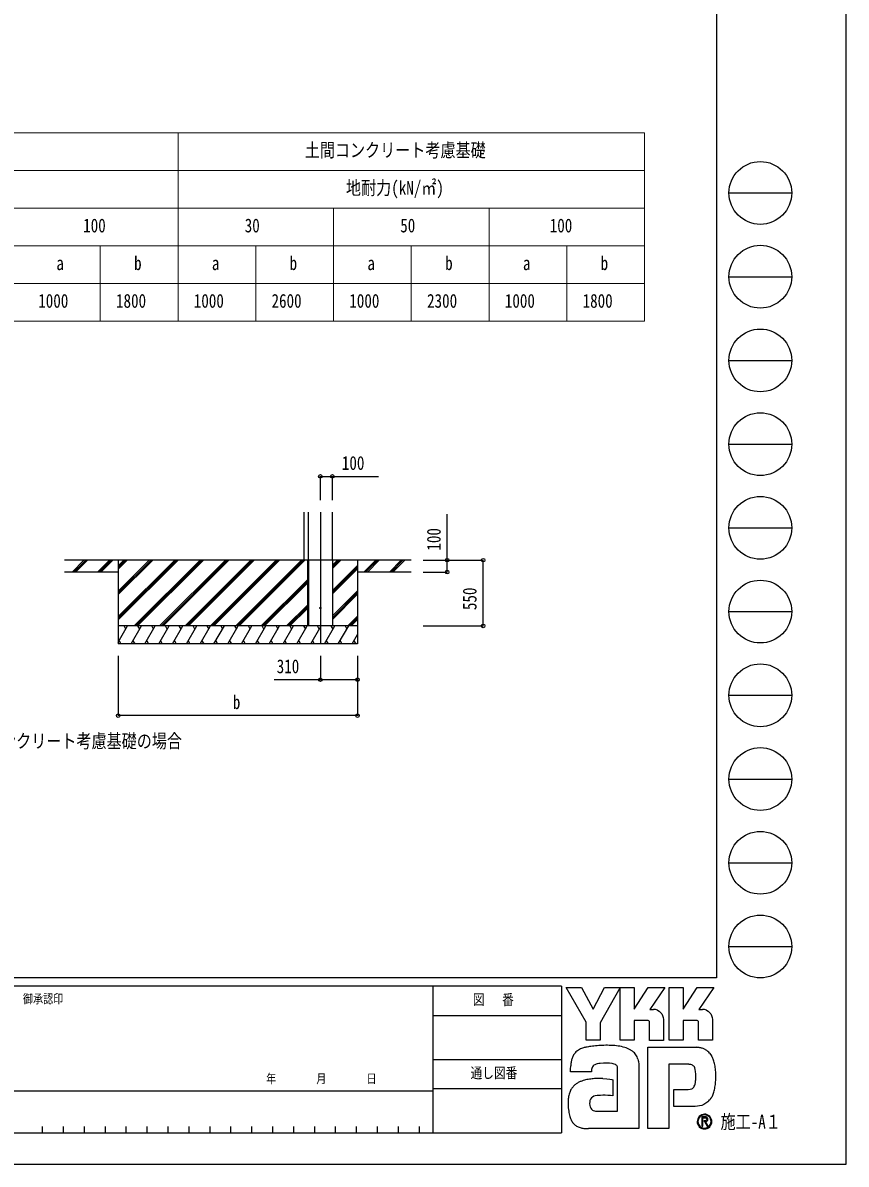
# Model space of a CAD drawing. Units: millimetres, scale not verified. Extents: x -14718 to 14718, y -10395 to 10395.
# Drawn here: x 7835 to 14718, y -10395 to -853 of the extents above; entities that cross this region are included whole.
import ezdxf
from ezdxf.enums import TextEntityAlignment as Align

# ---------------------------------------------------------------- set-up
doc = ezdxf.new("R2010")
doc.units = ezdxf.units.MM
doc.header["$LTSCALE"] = 40
doc.layers.add('0-1_TABLE1', color=7, linetype='Continuous', lineweight=18)
for name, color, linetype in [('0-2_USER1', 3, 'Continuous'), ('0-3_YKK_12', 2, 'Continuous'), ('0-5_YKK_A1', 4, 'Continuous'), ('0-6_YKK_D', 6, 'Continuous'), ('0-7_YKK_ZWAK', 7, 'Continuous')]:
    doc.layers.add(name, color=color, linetype=linetype)
doc.styles.add('ＭＳ ゴシック', font='')
doc.styles.get('ＭＳ ゴシック').set_extended_font_data('MS Gothic')

msp = doc.modelspace()

# ---------------------------------------------------------------- linework, layer by layer
at = {"layer": '0-1_TABLE1'}
for p, q in [((3632.57, -1773.04), (13032.57, -1773.04)), ((5232.57, -2088.04), (13032.57, -2088.04)), ((5232.57, -2403.04), (13032.57, -2403.04)), ((5232.57, -2718.04), (13032.57, -2718.04)), ((8482.57, -2718.04), (8482.57, -3348.04)), ((9782.57, -2718.04), (9782.57, -3348.04)), ((11082.57, -2718.04), (11082.57, -3348.04)), ((12382.57, -2718.04), (12382.57, -3348.04)), ((3632.57, -3348.04), (13032.57, -3348.04))]:
    msp.add_line(p, q, dxfattribs=at)
for points in [[(9132.57, -1773.04), (9132.57, -3033.04), (9132.57, -3348.04)], [(13032.57, -1773.04), (13032.57, -2403.04), (13032.57, -3033.04), (13032.57, -3348.04)], [(10432.57, -2403.04), (10432.57, -3033.04), (10432.57, -3348.04)], [(11732.57, -2403.04), (11732.57, -3033.04), (11732.57, -3348.04)], [(3632.57, -3033.04), (5882.57, -3033.04), (6532.57, -3033.04), (7182.57, -3033.04), (7832.57, -3033.04), (8482.57, -3033.04), (9132.57, -3033.04), (9782.57, -3033.04), (10432.57, -3033.04), (11082.57, -3033.04), (11732.57, -3033.04), (12382.57, -3033.04), (13032.57, -3033.04)]]:
    msp.add_lwpolyline(points, dxfattribs=at)
at = {"layer": '0-3_YKK_12'}
msp.add_line((10322.57, -4944.77), (10322.57, -6044.77), dxfattribs=at)
at = {"layer": '0-5_YKK_A1'}
for p, q in [((10187.57, -5344.77), (10187.57, -4944.77)), ((10222.57, -5344.77), (10222.57, -4944.77)), ((10422.57, -5344.77), (10422.57, -4944.77)), ((11082.57, -5344.77), (8182.57, -5344.77)), ((8346.59, -5344.77), (8246.59, -5444.77)), ((8360.73, -5344.77), (8260.73, -5444.77)), ((8374.87, -5344.77), (8274.87, -5444.77)), ((8558.72, -5344.77), (8458.72, -5444.77)), ((8572.86, -5344.77), (8472.86, -5444.77)), ((8587, -5344.77), (8487, -5444.77)), ((8632.57, -5344.77), (8632.57, -6044.77)), ((9118.94, -5344.77), (8632.57, -5831.14)), ((8906.81, -5344.77), (8632.57, -5619)), ((8694.67, -5344.77), (8632.57, -5406.87)), ((9104.8, -5344.77), (8632.57, -5816.99)), ((9133.08, -5344.77), (8632.57, -5845.28)), ((8892.66, -5344.77), (8632.57, -5604.86)), ((8920.95, -5344.77), (8632.57, -5633.15)), ((8680.53, -5344.77), (8632.57, -5392.73)), ((8708.82, -5344.77), (8632.57, -5421.01)), ((9316.93, -5344.77), (8766.93, -5894.77)), ((9331.07, -5344.77), (8781.07, -5894.77)), ((9345.21, -5344.77), (8795.21, -5894.77)), ((9529.06, -5344.77), (8979.06, -5894.77)), ((9543.2, -5344.77), (8993.2, -5894.77)), ((9557.34, -5344.77), (9007.34, -5894.77)), ((9741.19, -5344.77), (9191.19, -5894.77)), ((9755.33, -5344.77), (9205.33, -5894.77)), ((9769.48, -5344.77), (9219.48, -5894.77)), ((9953.32, -5344.77), (9403.32, -5894.77)), ((9967.47, -5344.77), (9417.47, -5894.77)), ((9981.61, -5344.77), (9431.61, -5894.77)), ((10165.46, -5344.77), (9615.46, -5894.77)), ((10179.6, -5344.77), (9629.6, -5894.77)), ((10193.74, -5344.77), (9643.74, -5894.77)), ((10213.57, -5344.77), (10213.57, -5894.77)), ((10222.57, -5344.77), (10222.57, -5894.77)), ((10422.57, -5344.77), (10422.57, -5894.77)), ((10479.41, -5344.77), (10422.57, -5401.61)), ((10465.27, -5344.77), (10422.57, -5387.47)), ((10493.55, -5344.77), (10422.57, -5415.75)), ((10632.57, -5389.6), (10422.57, -5599.6)), ((10632.57, -5403.74), (10422.57, -5613.74)), ((10632.57, -5417.88), (10422.57, -5627.88)), ((10632.57, -5344.77), (10632.57, -6044.77)), ((10686.9, -5444.77), (10786.9, -5344.77)), ((10701.04, -5444.77), (10801.04, -5344.77)), ((10715.19, -5444.77), (10815.19, -5344.77)), ((10899.03, -5444.77), (10999.03, -5344.77)), ((10913.18, -5444.77), (11013.18, -5344.77)), ((10927.32, -5444.77), (11027.32, -5344.77)), ((8632.57, -5444.77), (8182.57, -5444.77)), ((10213.57, -5508.79), (9827.59, -5894.77)), ((10213.57, -5522.93), (9841.73, -5894.77)), ((11082.57, -5444.77), (10632.57, -5444.77)), ((10213.57, -5537.07), (9855.87, -5894.77)), ((10632.57, -5601.73), (10422.57, -5811.73)), ((10632.57, -5615.87), (10422.57, -5825.87)), ((10632.57, -5630.01), (10422.57, -5840.01)), ((10213.57, -5720.92), (10039.72, -5894.77)), ((10213.57, -5735.06), (10053.86, -5894.77)), ((10213.57, -5749.2), (10068, -5894.77)), ((10632.57, -5813.86), (10551.66, -5894.77)), ((8632.57, -6031.7), (8711.63, -5894.77)), ((10632.57, -5894.77), (8632.57, -5894.77)), ((8696.63, -5920.75), (8681.63, -5894.77)), ((8740.5, -6044.77), (8827.1, -5894.77)), ((8812.1, -5920.75), (8797.1, -5894.77)), ((8855.97, -6044.77), (8942.57, -5894.77)), ((8927.57, -5920.75), (8912.57, -5894.77)), ((8971.44, -6044.77), (9058.04, -5894.77)), ((9043.04, -5920.75), (9028.04, -5894.77)), ((9086.91, -6044.77), (9173.51, -5894.77)), ((9158.51, -5920.75), (9143.51, -5894.77)), ((9202.38, -6044.77), (9288.98, -5894.77)), ((9273.98, -5920.75), (9258.98, -5894.77)), ((9317.85, -6044.77), (9404.45, -5894.77)), ((9374.45, -5894.77), (9389.45, -5920.75)), ((9433.32, -6044.77), (9519.92, -5894.77)), ((9489.92, -5894.77), (9504.92, -5920.75)), ((9548.79, -6044.77), (9635.39, -5894.77)), ((9605.39, -5894.77), (9620.39, -5920.75)), ((9664.26, -6044.77), (9750.86, -5894.77)), ((9735.86, -5920.75), (9720.86, -5894.77)), ((9779.73, -6044.77), (9866.33, -5894.77)), ((9851.33, -5920.75), (9836.33, -5894.77)), ((9895.2, -6044.77), (9981.8, -5894.77)), ((9951.8, -5894.77), (9966.8, -5920.75)), ((10010.67, -6044.77), (10097.27, -5894.77)), ((10067.27, -5894.77), (10082.27, -5920.75)), ((10126.14, -6044.77), (10212.74, -5894.77)), ((10182.74, -5894.77), (10197.74, -5920.75)), ((10422.57, -5894.77), (10213.57, -5894.77)), ((10241.61, -6044.77), (10328.21, -5894.77)), ((10313.21, -5920.75), (10298.21, -5894.77)), ((10357.08, -6044.77), (10443.68, -5894.77)), ((10428.68, -5920.75), (10413.68, -5894.77)), ((10472.55, -6044.77), (10559.15, -5894.77)), ((10529.15, -5894.77), (10544.15, -5920.75)), ((10632.57, -5828), (10565.81, -5894.77)), ((10632.57, -5842.15), (10579.95, -5894.77)), ((10588.02, -6044.77), (10632.57, -5967.6)), ((10632.57, -6044.77), (8632.57, -6044.77)), ((8640.02, -6018.79), (8655.02, -6044.77)), ((8755.49, -6018.79), (8770.49, -6044.77)), ((8870.97, -6018.79), (8885.96, -6044.77)), ((8986.44, -6018.79), (9001.44, -6044.77)), ((9101.91, -6018.79), (9116.91, -6044.77)), ((9217.38, -6018.79), (9232.38, -6044.77)), ((9332.85, -6018.79), (9347.84, -6044.77)), ((9448.32, -6018.79), (9463.31, -6044.77)), ((9563.79, -6018.79), (9578.78, -6044.77)), ((9679.26, -6018.79), (9694.26, -6044.77)), ((9794.73, -6018.79), (9809.73, -6044.77)), ((9910.2, -6018.79), (9925.19, -6044.77)), ((10025.67, -6018.79), (10040.66, -6044.77)), ((10141.14, -6018.79), (10156.13, -6044.77)), ((10256.61, -6018.79), (10271.61, -6044.77)), ((10372.08, -6018.79), (10387.08, -6044.77)), ((10487.55, -6018.79), (10502.54, -6044.77)), ((10603.02, -6018.79), (10618.01, -6044.77))]:
    msp.add_line(p, q, dxfattribs=at)
msp.add_circle((10322.57, -5744.77), 4.5, dxfattribs=at)
at = {"layer": '0-6_YKK_D'}
for p, q in [((10322.57, -4844.77), (10322.57, -4643.77)), ((10422.57, -4844.77), (10422.57, -4643.77)), ((11182.57, -5344.77), (11683.57, -5344.77)), ((11182.57, -5344.77), (11383.57, -5344.77)), ((11682.57, -5894.77), (11682.57, -5344.77)), ((11182.57, -5444.77), (11383.57, -5444.77)), ((11182.57, -5894.77), (11683.57, -5894.77)), ((8632.57, -6144.77), (8632.57, -6645.77)), ((10322.57, -6144.77), (10322.57, -6345.77)), ((10632.57, -6144.77), (10632.57, -6345.77)), ((10632.57, -6144.77), (10632.57, -6645.77)), ((10632.57, -6644.77), (8632.57, -6644.77))]:
    msp.add_line(p, q, dxfattribs=at)
for points in [[(10322.57, -4644.77), (10422.57, -4644.77), (10807.67, -4644.77)], [(11382.57, -5444.77), (11382.57, -5344.77), (11382.57, -4959.67)], [(10632.57, -6344.77), (10322.57, -6344.77), (9937.47, -6344.77)]]:
    msp.add_lwpolyline(points, dxfattribs=at)
for centre in [(10322.57, -4644.77), (10422.57, -4644.77), (11382.57, -5344.77), (11682.57, -5344.77), (11382.57, -5444.77), (11682.57, -5894.77), (10322.57, -6344.77), (10632.57, -6344.77), (8632.57, -6644.77), (10632.57, -6644.77)]:
    msp.add_circle(centre, 14.88, dxfattribs=at)
at = {"layer": '0-7_YKK_ZWAK'}
for p, q in [((13632.57, 9712.5), (13632.57, -8837.5)), ((13737.57, -2275), (14262.57, -2275)), ((13737.57, -2975), (14262.57, -2975)), ((13737.57, -3675), (14262.57, -3675)), ((13737.57, -4375), (14262.57, -4375)), ((13737.57, -5075), (14262.57, -5075)), ((13737.57, -5775), (14262.57, -5775)), ((13737.57, -6475), (14262.57, -6475)), ((13737.57, -7175), (14262.57, -7175)), ((13737.57, -7875), (14262.57, -7875)), ((13737.57, -8575), (14262.57, -8575)), ((13632.57, -8837.5), (-13667.43, -8837.5)), ((11261.32, -8907.5), (7647.57, -8907.5)), ((11261.32, -8907.5), (11261.32, -10132.5)), ((12337.57, -8907.5), (11261.32, -8907.5)), ((12337.57, -8907.5), (12337.57, -10132.5)), ((11261.32, -9152.5), (12337.57, -9152.5)), ((11261.32, -9520), (12337.57, -9520)), ((7647.57, -9782.5), (11261.32, -9782.5)), ((12337.57, -9765), (11261.32, -9765)), ((13577.08, -9995.02), (13577.08, -9995.02)), ((7997.57, -10080), (7997.57, -10132.5)), ((8172.57, -10080), (8172.57, -10132.5)), ((8347.57, -10080), (8347.57, -10132.5)), ((8522.57, -10080), (8522.57, -10132.5)), ((8697.57, -10080), (8697.57, -10132.5)), ((8872.57, -10080), (8872.57, -10132.5)), ((9047.57, -10080), (9047.57, -10132.5)), ((9222.57, -10080), (9222.57, -10132.5)), ((9397.57, -10080), (9397.57, -10132.5)), ((9572.57, -10080), (9572.57, -10132.5)), ((9747.57, -10080), (9747.57, -10132.5)), ((9922.57, -10080), (9922.57, -10132.5)), ((10097.57, -10080), (10097.57, -10132.5)), ((10272.57, -10080), (10272.57, -10132.5)), ((10447.57, -10080), (10447.57, -10132.5)), ((10622.57, -10080), (10622.57, -10132.5)), ((10797.57, -10080), (10797.57, -10132.5)), ((10972.57, -10080), (10972.57, -10132.5)), ((11147.57, -10080), (11147.57, -10132.5)), ((13533.36, -10093.93), (13533.36, -10093.93)), ((7647.57, -10132.5), (11261.32, -10132.5)), ((11261.32, -10132.5), (12337.57, -10132.5))]:
    msp.add_line(p, q, dxfattribs=at)
for points in [[(-14717.5, -10395), (14717.5, -10395), (14717.5, 10395), (-14717.5, 10395)], [(12376.07, -8918), (12504.91, -8918), (12601.65, -9100.35), (12698.14, -8918), (12827.07, -8918), (12661.85, -9211.97), (12661.85, -9359.47), (12544.34, -9359.47), (12544.34, -9208)]]:
    msp.add_lwpolyline(points, close=True, dxfattribs=at)
for points in [[(13056.91, -9193.13), (12945.69, -9193.13), (12945.69, -9359.34), (12827.2, -9359.34), (12827.2, -8918), (12945.69, -8918), (12945.69, -9098.55), (13062.24, -8918), (13201.44, -8918), (13076.56, -9100.74), (13080.98, -9100.74), (13085.87, -9100.74), (13090.88, -9100.74), (13095.71, -9100.74), (13100.03, -9100.74), (13103.51, -9100.74), (13105.84, -9100.74), (13106.68, -9100.74)], [(13466.29, -9193.13), (13355.19, -9193.13), (13355.19, -9359.47), (13236.64, -9359.47), (13236.64, -8918), (13355.19, -8918), (13355.19, -9098.55), (13471.61, -8918), (13610.81, -8918), (13485.93, -9100.74), (13490.4, -9100.74), (13495.31, -9100.74), (13500.33, -9100.74), (13505.15, -9100.74), (13509.45, -9100.74), (13512.91, -9100.74), (13515.22, -9100.74), (13516.06, -9100.74)], [(13140.77, -9107.75), (13154.92, -9115.83), (13166.9, -9126.37), (13176.54, -9138.92), (13183.64, -9153.02), (13188.04, -9168.24), (13189.54, -9184.12), (13189.54, -9359.76), (13073.94, -9359.76), (13073.94, -9209.93)], [(13550.19, -9107.75), (13564.38, -9115.83), (13576.41, -9126.37), (13586.09, -9138.92), (13593.24, -9153.02), (13597.66, -9168.24), (13599.18, -9184.12), (13599.18, -9359.47), (13483.31, -9359.47), (13483.31, -9209.93)], [(13401.04, -9560.27), (13234.18, -9560.27), (13234.18, -10097.5), (13059.31, -10097.5), (13059.31, -9417.77), (13465.73, -9417.77)], [(12976.98, -9517.08), (12981.95, -9537.16), (12984.76, -9558.65), (12985.65, -9581.55), (12985.65, -10097.5), (12563.43, -10097.5)], [(13575.5, -9465.79), (13586.9, -9480.19), (13595.45, -9494.13), (13601.41, -9506.75)], [(12616.79, -9563.09), (12608.65, -9567.67), (12602.31, -9573.26), (12597.51, -9579.79), (12594.02, -9587.18), (12591.62, -9595.36), (12590.06, -9604.24), (12589.12, -9613.76), (12588.55, -9623.84), (12413.61, -9624.26), (12414.12, -9600.33), (12415.09, -9573.45)], [(12683.81, -9679.35), (12716.93, -9681.53), (12742.96, -9684.45), (12759.99, -9687.18), (12766.09, -9688.81), (12766.09, -9822.65), (12746.73, -9820.61), (12725.5, -9819.46), (12703.76, -9819.02), (12682.9, -9819.08), (12664.29, -9819.47), (12649.29, -9819.98), (12639.29, -9820.43), (12635.65, -9820.62), (12620.52, -9823.39), (12607.47, -9827.72), (12596.51, -9833.64), (12587.63, -9841.19), (12580.84, -9850.39), (12576.14, -9861.27), (12573.53, -9873.85), (12573, -9888.17), (12574.67, -9903.91), (12578.01, -9916.93), (12582.82, -9927.46), (12588.89, -9935.76), (12596.01, -9942.08), (12603.97, -9946.67), (12612.56, -9949.77), (12621.56, -9951.63), (12807.42, -9951.63), (12807.42, -9607.76), (12807.47, -9600.94), (12807.12, -9594.28), (12806.24, -9587.85), (12804.75, -9581.76), (12802.52, -9576.09), (12799.45, -9570.92), (12795.43, -9566.34), (12790.36, -9562.44)], [(12790.36, -9562.44), (12779.46, -9558.16), (12762.03, -9554.53), (12739.79, -9551.86), (12714.48, -9550.43), (12687.79, -9550.54), (12661.47, -9552.49)], [(13460.39, -9663.49), (13460.17, -9641.21), (13459.11, -9621.14), (13456.6, -9603.52), (13452.03, -9588.57)], [(13560.97, -9873.4), (13544.82, -9885.95), (13528.01, -9895.82), (13510.64, -9903.18), (13492.85, -9908.22), (13474.77, -9911.11), (13456.52, -9912.03), (13276.76, -9912.03), (13276.76, -9770.82), (13378.13, -9770.82), (13396.82, -9770.56), (13413.25, -9768.97), (13427.35, -9764.83)], [(13561.12, -10019.09), (13561.04, -10017.04), (13560.78, -10015.06), (13560.36, -10013.17), (13559.77, -10011.36), (13559.01, -10009.64), (13558.09, -10008.03), (13557.02, -10006.53), (13555.78, -10005.14), (13554.16, -10003.71), (13552.36, -10002.46), (13550.39, -10001.4), (13548.26, -10000.52), (13545.97, -9999.84), (13543.54, -9999.35), (13540.97, -9999.05), (13538.27, -9998.95), (13511.74, -9998.95), (13511.74, -10076.99), (13519.76, -10076.99), (13519.76, -10006.91), (13538.27, -10006.91), (13540.18, -10006.97), (13541.98, -10007.16), (13543.66, -10007.47), (13545.22, -10007.9), (13546.65, -10008.45), (13547.95, -10009.11), (13549.11, -10009.89), (13550.13, -10010.78)], [(13553.26, -10019.09), (13552.77, -10022.84), (13551.43, -10025.8), (13549.41, -10028.05), (13546.91, -10029.69), (13544.1, -10030.8), (13541.17, -10031.49), (13538.29, -10031.84), (13535.65, -10031.93), (13528.71, -10031.93), (13532.21, -10037.89), (13555.13, -10077.25), (13564.3, -10077.25), (13542.2, -10039.37), (13544.27, -10038.96), (13546.24, -10038.43), (13548.12, -10037.8), (13549.88, -10037.06), (13551.54, -10036.21), (13553.08, -10035.25), (13554.49, -10034.19), (13555.78, -10033.01)]]:
    msp.add_lwpolyline(points, dxfattribs=at)
for centre in [(14000.07, -2275), (14000.07, -2975), (14000.07, -3675), (14000.07, -4375), (14000.07, -5075), (14000.07, -5775), (14000.07, -6475), (14000.07, -7175), (14000.07, -7875), (14000.07, -8575)]:
    msp.add_circle(centre, 262.5, dxfattribs=at)
for centre, radius, start, end in [((13106.86, -9188.16), 87.42, 78.26798, 90.11215), ((13108.11, -9181.8), 80.94, 66.19963, 78.22058), ((13516.23, -9188.32), 87.58, 78.27851, 90.10826), ((13517.43, -9182.18), 81.32, 66.2483, 78.23226), ((13057.53, -9209.53), 16.41, 358.57817, 92.1683), ((13466.98, -9209.45), 16.33, 358.29941, 92.43455), ((12547.26, -9548.03), 126.64, 122.60463, 137.83438), ((12564, -9575.11), 158.47, 108.37421, 122.42809), ((12590.52, -9669.42), 256.38, 100.93159, 107.35499), ((12677.19, -10089.86), 685.64, 97.86054, 101.37938), ((12717.87, -10372.53), 971.23, 94.90201, 97.9576), ((12720.64, -10395.16), 994, 91.6169, 94.94971), ((12716.79, -10234.21), 833.01, 87.51794, 91.66439), ((12727.61, -10002.22), 600.77, 81.92631, 87.59083), ((12759.56, -9783.31), 379.54, 73.67137, 82.05943), ((12806.94, -9624.71), 214.03, 60.60528, 73.9085), ((12826.34, -9586.03), 170.81, 52.17347, 59.90542), ((13459.09, -9604.75), 187.09, 78.73198, 87.96551), ((13464.58, -9576.69), 158.51, 69.03034, 78.69541), ((13469.69, -9563.05), 143.94, 59.39484, 68.9885), ((13472.06, -9558.9), 139.16, 50.3012, 59.3616), ((12624.64, -9575.53), 208.88, 163.48385, 171.57982), ((12570.62, -9559.51), 152.53, 152.2125, 163.4865), ((12547.28, -9547.44), 126.25, 138.03852, 152.12015), ((12843.69, -9563.57), 142.43, 43.55042, 52.14561), ((12853.25, -9554.33), 129.14, 34.48659, 43.50182), ((12853.31, -9554.13), 128.97, 25.58915, 34.43128), ((12841.84, -9559.51), 141.65, 17.43089, 25.54591), ((13471.19, -9559.88), 140.47, 42.05209, 50.28551), ((13401.82, -9599.84), 220.22, 14.76267, 25.00486), ((12732.32, -9591.6), 317.75, 171.55622, 176.72493), ((12662.97, -9672.7), 118.94, 102.4979, 112.84632), ((12685.98, -9771.98), 220.85, 96.37207, 102.75341), ((13402, -9646.04), 85.77, 77.94572, 90.63794), ((13409.45, -9611.06), 50.01, 60.20991, 77.92418), ((13414.28, -9601.97), 39.72, 39.8078, 59.75378), ((13407.49, -9607.16), 48.26, 22.65544, 39.38165), ((13266.76, -9636.65), 360.21, 7.9139, 14.95041), ((13131.85, -9656.27), 496.54, 2.54376, 8.01251), ((13054.52, -9660.34), 573.97, 357.76419, 2.60674), ((12542.16, -9840.7), 142.67, 130.60221, 141.94427), ((12550.56, -9850.8), 155.81, 120.60724, 130.53081), ((12567.15, -9879.01), 188.53, 112.58838, 120.58162), ((12589.48, -9932.65), 246.63, 106.61303, 112.59024), ((12624.58, -10050.65), 369.75, 99.87193, 106.59825), ((12644.25, -10161.45), 482.28, 94.78469, 99.91711), ((12653.83, -10271.7), 592.94, 90.80099, 94.81812), ((12655.28, -10353.79), 675.05, 87.57779, 90.82714), ((13370.17, -9705.98), 86.9, 334.00676, 347.34989), ((13273.74, -9683.65), 185.88, 347.14308, 355.40008), ((13062.71, -9665.52), 397.69, 355.2339, 0.29193), ((13192.02, -9676.77), 435.46, 347.15166, 352.97565), ((13076.59, -9661.76), 551.86, 352.8937, 357.82206), ((12631.44, -9872.43), 238.02, 164.97537, 174.56739), ((12573.6, -9857.01), 178.16, 153.89178, 164.94341), ((12547.25, -9844.34), 148.92, 142.04688, 153.80771), ((13411.02, -9728), 40.29, 293.91672, 314.09376), ((13405.52, -9723.15), 47.6, 314.78099, 333.92928), ((13476.26, -9762.99), 137.72, 326.23251, 339.61931), ((13346.92, -9712.91), 276.41, 339.22498, 347.31457), ((12733.47, -9882.2), 340.51, 174.55588, 182.47272), ((12923.74, -9879.21), 530.77, 181.90948, 187.89042), ((13444.3, -9741.85), 175.83, 311.57033, 318.66243), ((13423.95, -9724), 202.9, 318.67367, 325.29112), ((12700.42, -9910.62), 305.25, 187.80471, 196.36971), ((12582.52, -9945.45), 182.31, 196.3102, 208.20993), ((13533.46, -10038.66), 61.74, 90.09157, 179.92363), ((13533.07, -10038.46), 54.9, 134.8007, 180.12175), ((13533.23, -10038.15), 54.8, 89.86602, 135.149), ((13533.45, -10038.55), 61.63, 44.93442, 90.08536), ((13533.47, -10038.57), 55.21, 45.03108, 90.11509), ((13541.53, -10018.76), 11.73, 358.3894, 42.86139), ((13541.76, -10019.65), 19.37, 316.37674, 1.6565), ((13533.51, -10038.59), 55.2, 0.00643, 45.07115), ((13533.94, -10038.36), 61.15, 359.78949, 45.13288), ((12531.17, -9972.78), 124.15, 208.29777, 223.35561), ((12519.59, -9982.97), 108.73, 223.64205, 239.63663), ((12529.2, -9965.48), 128.68, 239.8785, 253.65355), ((12546.8, -9905.03), 191.64, 253.69102, 263.74909), ((12561.7, -9772.34), 325.16, 263.68487, 270.30455), ((13533.08, -10038.73), 61.37, 179.86065, 225.14399), ((13532.85, -10038.82), 54.68, 179.75513, 225.29722), ((13533.37, -10038.74), 61.57, 224.94536, 269.98445), ((13533.25, -10039.31), 54.62, 224.62822, 270.10973), ((13533.27, -10038.49), 55.44, 270.09072, 359.90926), ((13533.37, -10038.43), 61.88, 269.98802, 314.93777), ((13533.79, -10038.83), 61.3, 314.92572, 0.23508)]:
    msp.add_arc(centre, radius, start, end, dxfattribs=at)

# ---------------------------------------------------------------- texts
at = {"layer": '0-1_TABLE1', "style": 'ＭＳ ゴシック', "width": 0.8}
for s, p in [('土間コンクリート考慮基礎', (10192.17, -2009.29)), ('地耐力(kN/㎡)', (10536.57, -2324.29)), ('100', (8339.77, -2639.29)), ('30', (9690.17, -2639.29)), ('50', (10990.17, -2639.29)), ('100', (12239.77, -2639.29)), ('a', (8115.57, -2954.29)), ('b', (8765.57, -2954.29)), ('a', (9415.57, -2954.29)), ('b', (10065.57, -2954.29)), ('a', (10715.57, -2954.29)), ('b', (11365.57, -2954.29)), ('a', (12015.57, -2954.29)), ('b', (12665.57, -2954.29)), ('1000', (7964.37, -3269.29)), ('1800', (8614.37, -3269.29)), ('1000', (9264.37, -3269.29)), ('2600', (9914.37, -3269.29)), ('1000', (10564.37, -3269.29)), ('2300', (11214.37, -3269.29)), ('1000', (11864.37, -3269.29)), ('1800', (12514.37, -3269.29))]:
    msp.add_text(s, height=115.5, dxfattribs=at).set_placement(p, align=Align.BOTTOM_LEFT)
at = {"layer": '0-2_USER1', "style": 'ＭＳ ゴシック', "width": 0.8}
msp.add_text('土間コンクリート考慮基礎の場合', height=115.5, dxfattribs=at).set_placement((7275.5, -6949.77), align=Align.BOTTOM_LEFT)
at = {"layer": '0-6_YKK_D', "style": 'ＭＳ ゴシック', "width": 0.8}
for s, p in [('100', (10502.07, -4624.77)), ('310', (9957.47, -6324.77)), ('b', (9590.57, -6624.77))]:
    msp.add_text(s, height=115.5, dxfattribs=at).set_placement(p, align=Align.BOTTOM_LEFT)
for s, p in [('100', (11362.57, -5265.27)), ('550', (11662.57, -5762.57))]:
    msp.add_text(s, height=115.5, rotation=90, dxfattribs=at).set_placement(p, align=Align.BOTTOM_LEFT)
at = {"layer": '0-7_YKK_ZWAK', "style": 'ＭＳ ゴシック', "width": 0.8}
for s, height, p in [('御承認印', 76.98, (7836.98, -9073.75)), ('図\u3000 番', 89.81, (11596.91, -9091.25)), ('年        月        日', 76.98, (9869.67, -9741.25)), ('通し図番', 89.81, (11577.31, -9703.75)), ('施工-A１', 115.5, (13667.57, -10132.5))]:
    msp.add_text(s, height=height, dxfattribs=at).set_placement(p, align=Align.BOTTOM_LEFT)

doc.saveas('drawing.dxf')
